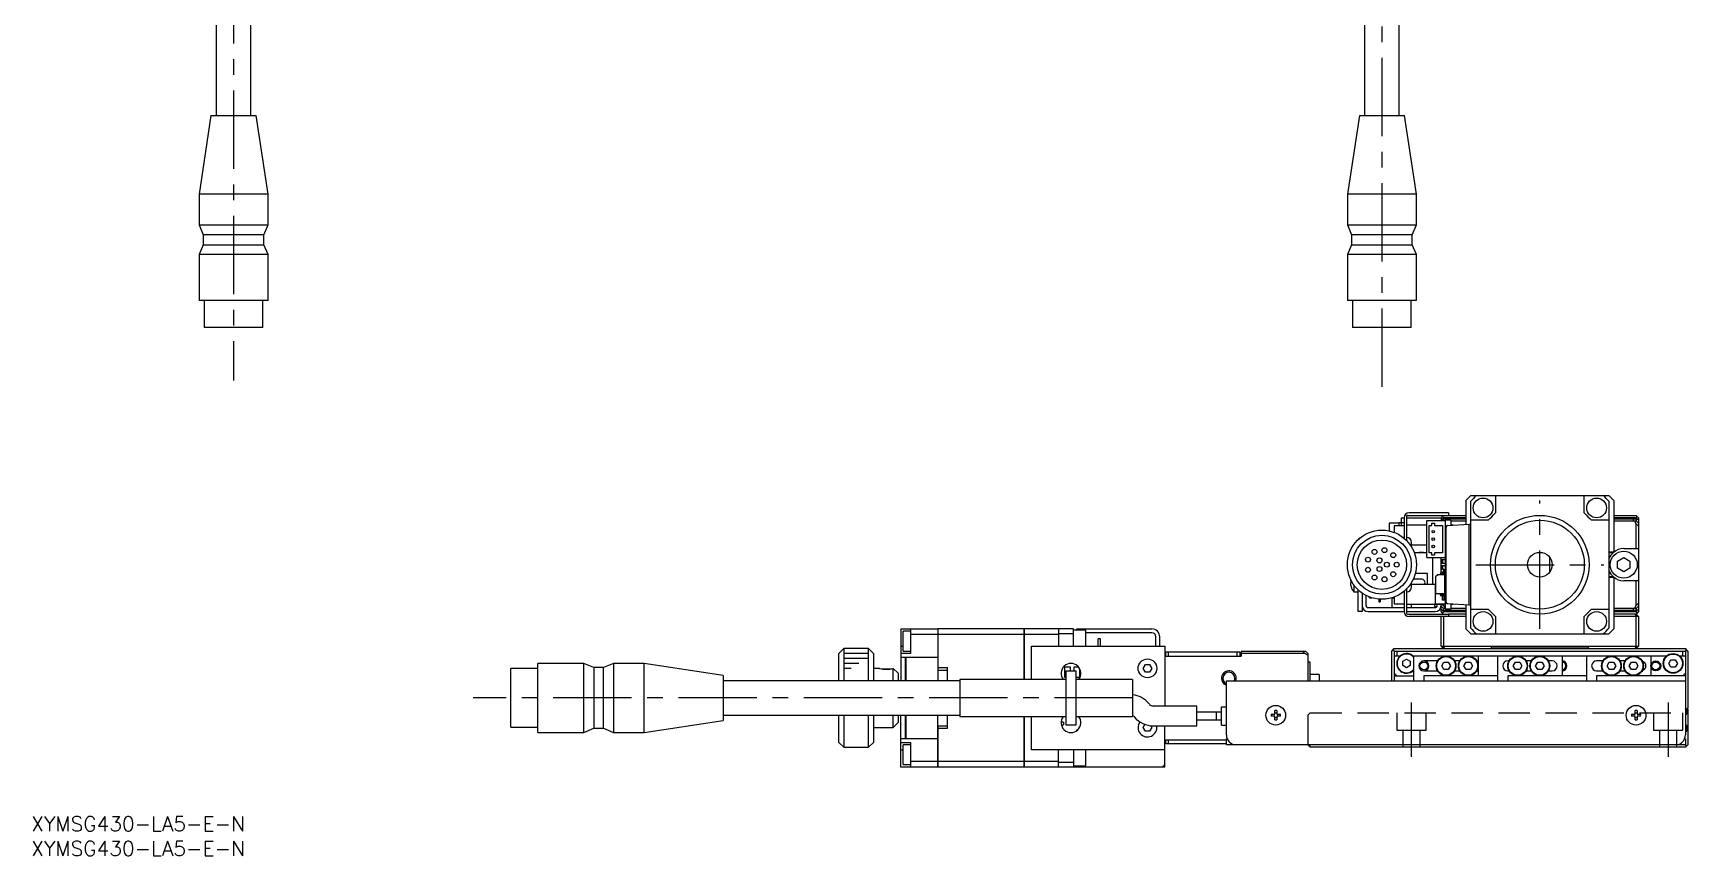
# Model space of a CAD drawing. Extents: x 0 to 716, y -8 to 426.
# Drawn here: x 0.4 to 335.7, y -8 to 158.7 of the extents above; entities that cross this region are included whole.
import ezdxf

# ---------------------------------------------------------------- set-up
doc = ezdxf.new("R2010")
doc.units = 0
doc.header["$LTSCALE"] = 0.5
doc.linetypes.add('CENTER', pattern=[50.8, 31.75, -6.35, 6.35, -6.35])
doc.linetypes.add('DASHED', pattern=[19.05, 12.7, -6.35])
for name, color, linetype in [('MSM_CENTER', 1, 'CENTER'), ('MSM_CONTINUOUS', 7, 'CONTINUOUS'), ('MSM_DASHED', 4, 'DASHED'), ('MSM_NARROW', 5, 'CONTINUOUS'), ('MSM_PART_NUMBER', 7, 'CONTINUOUS')]:
    doc.layers.add(name, color=color, linetype=linetype)
doc.styles.get("Standard").update_dxf_attribs({"font": 'txt.shx', "height": 1, "bigfont": 'bigfont.shx'})

# ---------------------------------------------------------------- blocks, each defined once
blk = doc.blocks.new('*U2')
at = {"layer": 'MSM_PART_NUMBER'}
blk.add_text('XYMSG430-LA5-E-N', height=3, dxfattribs=at).set_placement((0, -3))
blk = doc.blocks.new('*U3')
at = {"layer": 'MSM_PART_NUMBER'}
blk.add_text('XYMSG430-LA5-E-N', height=3, dxfattribs=at).set_placement((0, -8))

msp = doc.modelspace()

# ---------------------------------------------------------------- linework, layer by layer
at = {"layer": 'MSM_CENTER'}
for p, q in [((273.67, 229.9), (273.67, 86.77)), ((41, 223.29), (41, 88.29)), ((305.67, 38), (305.67, 64)), ((292.67, 51), (318.67, 51)), ((223.24, 24), (89.53, 24)), ((279.67, 12.06), (279.67, 23.07)), ((331.67, 23.07), (331.67, 12.06))]:
    msp.add_line(p, q, dxfattribs=at)
at = {"layer": 'MSM_CONTINUOUS'}
for p, q in [((37.5, 190.04), (37.5, 142.04)), ((44.5, 142.04), (44.5, 190.04)), ((270.17, 190.04), (270.17, 142.04)), ((277.17, 142.04), (277.17, 190.04)), ((36.43, 142.04), (34, 126.04)), ((36.43, 142.04), (45.57, 142.04)), ((48, 126.04), (45.57, 142.04)), ((269.1, 142.04), (266.67, 126.04)), ((269.1, 142.04), (278.24, 142.04)), ((280.67, 126.04), (278.24, 142.04)), ((48, 126.04), (34, 126.04)), ((34, 126.04), (34, 119.84)), ((48, 119.84), (48, 126.04)), ((280.67, 126.04), (266.67, 126.04)), ((266.67, 126.04), (266.67, 119.84)), ((280.67, 119.84), (280.67, 126.04)), ((34, 119.84), (48, 119.84)), ((34, 119.84), (34.85, 117.84)), ((47.15, 117.84), (34.85, 117.84)), ((34.85, 117.84), (34.85, 115.84)), ((47.15, 117.84), (48, 119.84)), ((47.15, 115.84), (47.15, 117.84)), ((266.67, 119.84), (280.67, 119.84)), ((266.67, 119.84), (267.52, 117.84)), ((279.82, 117.84), (267.52, 117.84)), ((267.52, 117.84), (267.52, 115.84)), ((279.82, 117.84), (280.67, 119.84)), ((279.82, 115.84), (279.82, 117.84)), ((34.85, 115.84), (34, 113.84)), ((34.85, 115.84), (47.15, 115.84)), ((48, 113.84), (47.15, 115.84)), ((267.52, 115.84), (266.67, 113.84)), ((267.52, 115.84), (279.82, 115.84)), ((280.67, 113.84), (279.82, 115.84)), ((48, 113.84), (34, 113.84)), ((34, 113.84), (34, 104.54)), ((48, 104.54), (48, 113.84)), ((280.67, 113.84), (266.67, 113.84)), ((266.67, 113.84), (266.67, 104.54)), ((280.67, 104.54), (280.67, 113.84)), ((48, 104.54), (34, 104.54)), ((35.05, 104.54), (35.05, 99.04)), ((46.95, 99.04), (46.95, 104.54)), ((280.67, 104.54), (266.67, 104.54)), ((267.72, 104.54), (267.72, 99.04)), ((279.62, 99.04), (279.62, 104.54)), ((46.95, 99.04), (35.05, 99.04)), ((279.62, 99.04), (267.72, 99.04)), ((291.67, 65), (290.67, 64)), ((290.67, 64), (290.67, 59.18)), ((291.67, 65), (319.67, 65)), ((291.67, 38.15), (291.67, 63.85)), ((296.67, 65), (296.67, 61.5)), ((314.67, 61.5), (314.67, 65)), ((320.67, 64), (319.67, 65)), ((319.67, 63.85), (319.67, 38.15)), ((320.67, 64), (320.67, 53.6)), ((277.67, 58.9), (277.67, 60.5)), ((277.67, 60.5), (278.17, 60.5)), ((278.17, 60.5), (278.17, 56.36)), ((278.67, 60.8), (278.67, 55.9)), ((278.67, 60.5), (285.67, 60.5)), ((278.87, 61), (287.17, 61)), ((287.17, 61.5), (279.17, 61.5)), ((285.67, 60.5), (286.17, 61)), ((286.17, 60.5), (285.67, 60)), ((285.67, 60.5), (285.67, 59.93)), ((285.92, 60.75), (286.17, 60.5)), ((290.67, 60.5), (286.17, 60.5)), ((287.17, 61.5), (287.17, 61)), ((287.17, 61), (290.67, 61)), ((320.67, 61), (325.17, 61)), ((325.17, 60.5), (320.67, 60.5)), ((325.17, 61), (325.67, 60.5)), ((325.17, 60.5), (325.42, 60.75)), ((325.67, 60), (325.17, 60.5)), ((325.67, 60.5), (325.67, 41.5)), ((275.17, 59.4), (275.17, 57.84)), ((277.17, 59.4), (275.17, 59.4)), ((276.17, 58.9), (276.17, 57.54)), ((278.17, 58.9), (276.17, 58.9)), ((277.17, 58.9), (277.17, 59.5)), ((278.17, 59.5), (277.17, 59.5)), ((282.77, 59), (278.67, 59)), ((282.77, 52.43), (282.77, 59.93)), ((282.77, 59.93), (286.47, 59.93)), ((283.27, 58.93), (283.82, 58.93)), ((283.27, 53.43), (283.27, 58.93)), ((283.82, 58.93), (283.82, 59.43)), ((283.82, 59.43), (284.32, 59.43)), ((284.32, 59.43), (284.32, 58.93)), ((284.32, 58.93), (285.97, 58.93)), ((285.97, 58.93), (285.97, 53.43)), ((286.17, 59.93), (286.17, 60.3)), ((286.17, 60.3), (290.67, 60.3)), ((287.67, 60), (286.47, 60)), ((286.47, 60), (286.47, 42)), ((286.67, 60.3), (286.67, 60)), ((286.67, 43.38), (286.67, 58.62)), ((286.95, 58.92), (291.37, 59.23)), ((287.67, 60), (287.67, 58.97)), ((287.67, 59.9), (290.67, 59.9)), ((288.1, 59), (287.67, 59)), ((291.37, 59.23), (291.67, 59.25)), ((291.37, 42.77), (291.37, 59.23)), ((295.17, 60), (291.67, 60)), ((319.67, 60), (316.17, 60)), ((320.67, 60.3), (325.17, 60.3)), ((320.67, 59.9), (325.17, 59.9)), ((324.67, 59.9), (324.67, 60.3)), ((325.17, 59.29), (324.86, 59.9)), ((325.17, 60.3), (325.17, 59.9)), ((325.17, 59.9), (325.67, 59.4)), ((325.17, 54.25), (325.17, 59.29)), ((325.67, 58.79), (325.17, 59.29)), ((325.57, 59.5), (325.67, 59.5)), ((278.17, 56.5), (278, 56.5)), ((279.67, 54.61), (279.67, 55.5)), ((279.67, 55), (282.77, 55)), ((322.67, 54.25), (325.67, 54.25)), ((280.21, 53.5), (280.42, 53.5)), ((280.42, 53.5), (280.42, 53.4)), ((282.77, 53.4), (280.42, 53.4)), ((281.22, 53.4), (281.22, 53.5)), ((282.12, 53.5), (281.22, 53.5)), ((281.6, 53.4), (281.6, 53.5)), ((281.75, 53.4), (281.75, 53.5)), ((282.12, 53.4), (282.12, 53.5)), ((282.77, 52.43), (286.47, 52.43)), ((283.82, 53.43), (283.27, 53.43)), ((283.82, 52.93), (283.82, 53.43)), ((284.32, 52.93), (283.82, 52.93)), ((283.92, 52.43), (283.92, 47)), ((285.97, 53.43), (284.32, 53.43)), ((284.32, 53.43), (284.32, 52.93)), ((285.67, 49.41), (285.67, 52.43)), ((286.47, 52), (285.67, 52)), ((286.47, 51.25), (285.67, 51.25)), ((286.47, 50.75), (285.67, 50.75)), ((285.92, 51.25), (285.92, 52)), ((285.92, 50), (285.92, 50.75)), ((286.05, 51.25), (286.05, 52)), ((286.05, 50), (286.05, 50.75)), ((307.67, 49.5), (307.67, 52.5)), ((319.67, 53.6), (320.67, 53.6)), ((319.67, 53.49), (320.58, 53.49)), ((321.42, 51.72), (322.67, 52.44)), ((321.42, 50.28), (321.42, 51.72)), ((322.67, 52.44), (323.92, 51.72)), ((323.92, 51.72), (323.92, 50.28)), ((267.28, 47.7), (267.42, 47.7)), ((267.42, 47.3), (267.28, 47.3)), ((267.42, 47.7), (267.42, 47.3)), ((279.67, 46.5), (279.67, 47.39)), ((284.59, 47), (279.67, 47)), ((281.67, 48.1), (280.04, 48.1)), ((282.92, 49.2), (280.44, 49.2)), ((282.92, 47), (282.92, 49.2)), ((284.59, 45.2), (284.59, 48.58)), ((284.62, 48.65), (284.94, 48.97)), ((285.01, 49), (286.27, 49)), ((285.48, 49.11), (285.48, 49)), ((286.24, 50), (285.67, 50)), ((286.23, 49.5), (285.67, 49.5)), ((285.71, 49.11), (285.71, 49)), ((286.14, 49.44), (285.81, 49.44)), ((285.81, 49.21), (286.14, 49.21)), ((285.92, 49.44), (285.92, 49.5)), ((285.92, 49), (285.92, 49.21)), ((286.05, 49.44), (286.05, 49.5)), ((286.05, 49), (286.05, 49.21)), ((286.24, 49.54), (286.24, 50.05)), ((286.24, 50.05), (286.47, 50.05)), ((286.24, 49.8), (286.47, 49.8)), ((286.24, 49.73), (286.47, 49.73)), ((286.37, 48.9), (286.37, 45.2)), ((286.47, 48.31), (286.37, 48.31)), ((286.47, 47.75), (286.37, 47.75)), ((286.47, 49.5), (286.47, 49.5)), ((320.58, 48.51), (319.67, 48.51)), ((320.67, 48.4), (319.67, 48.4)), ((320.67, 48.4), (320.67, 38)), ((322.67, 49.56), (321.42, 50.28)), ((323.92, 50.28), (322.67, 49.56)), ((325.67, 47.75), (322.67, 47.75)), ((325.17, 42.71), (325.17, 47.75)), ((267.42, 46.57), (267.42, 46.55)), ((267.97, 46.93), (267.97, 45.5)), ((267.97, 45.5), (268.87, 45.5)), ((268.87, 41.5), (268.87, 45.9)), ((269.67, 45.26), (269.67, 41.5)), ((270.47, 42.7), (270.47, 44.77)), ((271.17, 44.3), (271.17, 44.46)), ((271.17, 44.3), (271.64, 44.3)), ((273.05, 44.03), (273.05, 43.5)), ((273.3, 44.01), (273.3, 43.5)), ((275.67, 44.29), (275.67, 42.3)), ((275.7, 44.3), (276.17, 44.3)), ((276.17, 44.46), (276.17, 43.1)), ((278, 45.5), (278.17, 45.5)), ((278.17, 45.64), (278.17, 41.5)), ((278.67, 46.1), (278.67, 41.2)), ((284.47, 46.9), (284.47, 43.1)), ((284.59, 46.9), (284.47, 46.9)), ((286.27, 45.1), (284.69, 45.1)), ((285.48, 45.1), (285.48, 44.99)), ((285.71, 45.1), (285.71, 44.99)), ((285.81, 44.89), (286.14, 44.89)), ((286.14, 44.66), (285.81, 44.66)), ((285.92, 44.89), (285.92, 45.1)), ((285.92, 43.83), (285.92, 44.66)), ((286.47, 43.83), (285.92, 43.83)), ((286.24, 44.56), (286.24, 44.05)), ((286.47, 44.36), (286.24, 44.36)), ((286.47, 44.3), (286.24, 44.3)), ((286.47, 44.05), (286.24, 44.05)), ((286.47, 46.9), (286.37, 46.9)), ((286.47, 46.78), (286.37, 46.78)), ((286.47, 44.78), (286.39, 44.78)), ((269.67, 41.5), (268.87, 41.5)), ((270.87, 42.3), (278.17, 42.3)), ((270.87, 41.5), (278.17, 41.5)), ((273.05, 43.5), (273.3, 43.5)), ((276.17, 43.1), (278.17, 43.1)), ((278.67, 43), (285.67, 43)), ((278.67, 42.3), (284.47, 42.3)), ((278.67, 41.5), (284.47, 41.5)), ((278.87, 41), (287.17, 41)), ((287.17, 40.5), (279.17, 40.5)), ((279.67, 42.3), (279.67, 43)), ((284.37, 42.5), (284.37, 43)), ((284.37, 42.5), (284.82, 42.5)), ((284.47, 43.1), (286.47, 43.1)), ((284.87, 42.7), (284.87, 43)), ((285.67, 41.5), (285.67, 43.1)), ((286.17, 42.1), (285.67, 42.6)), ((285.67, 42.5), (285.77, 42.5)), ((285.67, 42), (286.17, 41.5)), ((286.17, 41), (285.67, 41.5)), ((285.67, 34.5), (285.67, 40.5)), ((285.78, 43.1), (286.17, 42.71)), ((286.17, 41.5), (285.92, 41.25)), ((286.17, 43.1), (286.17, 42.71)), ((286.17, 42.71), (286.47, 42.11)), ((286.17, 41.7), (286.17, 42.1)), ((286.47, 42.1), (286.17, 42.1)), ((290.67, 41.7), (286.17, 41.7)), ((286.17, 41.5), (290.67, 41.5)), ((286.17, 40.5), (286.17, 34.5)), ((287.67, 42), (286.47, 42)), ((286.67, 42), (286.67, 41.7)), ((291.37, 42.77), (286.95, 43.08)), ((287.17, 41), (287.17, 40.5)), ((290.67, 41), (287.17, 41)), ((290.67, 40.5), (287.17, 40.5)), ((287.67, 43.03), (287.67, 42)), ((287.67, 43), (288.1, 43)), ((290.67, 42.1), (287.67, 42.1)), ((290.67, 42.82), (290.67, 38)), ((291.67, 42.75), (291.37, 42.77)), ((291.67, 42), (295.17, 42)), ((296.67, 40.5), (296.67, 37)), ((314.67, 37), (314.67, 40.5)), ((316.17, 42), (319.67, 42)), ((325.17, 42.1), (320.67, 42.1)), ((325.17, 41.7), (320.67, 41.7)), ((320.67, 41.5), (325.17, 41.5)), ((325.17, 41), (320.67, 41)), ((325.67, 40.5), (320.67, 40.5)), ((324.67, 41.7), (324.67, 42.1)), ((324.86, 42.1), (325.17, 42.71)), ((324.96, 41), (325.17, 40.5)), ((325.17, 42.71), (325.67, 43.21)), ((325.67, 42.6), (325.17, 42.1)), ((325.17, 42.1), (325.17, 41.7)), ((325.17, 41.5), (325.67, 42)), ((325.42, 41.25), (325.17, 41.5)), ((325.67, 41.5), (325.17, 41)), ((325.67, 40.5), (325.17, 41)), ((325.17, 34.5), (325.17, 40.5)), ((325.57, 42.5), (325.67, 42.5)), ((325.67, 40.5), (325.67, 34.5)), ((176.17, 38), (176.17, 27.5)), ((176.17, 38), (183.67, 38)), ((176.67, 33.5), (176.67, 37.5)), ((178.17, 37.5), (176.67, 37.5)), ((178.17, 38), (178.17, 33)), ((183.67, 38), (183.67, 27.5)), ((183.67, 37.99), (183.68, 37.99)), ((183.68, 38), (183.68, 29.65)), ((201.17, 38), (183.68, 38)), ((201.17, 27.75), (201.17, 38)), ((201.17, 37.99), (201.18, 37.99)), ((201.18, 38), (201.18, 27.75)), ((211.17, 38), (201.18, 38)), ((208.17, 38), (208.17, 34.5)), ((211.17, 37), (208.17, 37)), ((211.17, 34.5), (211.17, 38)), ((213.67, 37.75), (211.17, 37.75)), ((211.87, 37.75), (211.87, 38)), ((211.87, 38), (227.07, 38)), ((212.37, 38), (212.37, 37.75)), ((213.67, 34.5), (213.67, 37.75)), ((227.07, 37.2), (213.67, 37.2)), ((290.67, 38), (291.67, 37)), ((291.67, 37), (319.67, 37)), ((319.67, 37), (320.67, 38)), ((164.67, 34), (163.67, 33)), ((164.67, 34), (164.67, 27.5)), ((169.67, 34), (164.67, 34)), ((169.67, 27.5), (169.67, 34)), ((170.67, 33), (169.67, 34)), ((176.17, 34.5), (176.67, 34.5)), ((183.67, 36.85), (178.17, 36.85)), ((183.67, 36.84), (183.68, 36.84)), ((201.17, 36.85), (183.68, 36.85)), ((201.17, 36.84), (201.18, 36.84)), ((208.17, 36.85), (201.18, 36.85)), ((202.67, 27.75), (202.67, 34.5)), ((202.67, 34.5), (229.67, 34.5)), ((216.17, 34.5), (216.17, 36)), ((216.67, 36), (216.17, 36)), ((216.67, 34.5), (216.67, 36)), ((227.87, 34.5), (227.87, 36.4)), ((228.67, 34.5), (228.67, 36.4)), ((229.67, 34.5), (229.67, 22.35)), ((275.67, 33.5), (276.17, 34)), ((275.92, 33.75), (276.17, 33.5)), ((276.17, 34), (335.17, 34)), ((285.67, 34.5), (286.17, 34)), ((285.67, 34.5), (325.67, 34.5)), ((286.38, 34), (286.17, 34.5)), ((295.67, 34), (295.97, 34.3)), ((315.37, 34.3), (295.97, 34.3)), ((315.37, 34.3), (315.67, 34)), ((325.17, 34.5), (324.96, 34)), ((325.67, 34.5), (325.17, 34)), ((335.67, 33.5), (335.17, 34)), ((335.17, 33.5), (335.42, 33.75)), ((102.67, 17), (102.67, 31)), ((111.97, 31), (102.67, 31)), ((111.97, 17), (111.97, 31)), ((113.97, 30.15), (111.97, 31)), ((117.97, 31), (115.97, 30.15)), ((117.97, 31), (117.97, 17)), ((124.17, 31), (117.97, 31)), ((124.17, 17), (124.17, 31)), ((140.17, 28.57), (124.17, 31)), ((163.67, 27.5), (163.67, 33)), ((170.67, 33), (170.67, 27.5)), ((178.17, 33), (176.17, 33)), ((176.37, 32.23), (176.17, 32.23)), ((176.37, 32.25), (176.37, 32.23)), ((176.37, 32.25), (177.17, 32.25)), ((176.67, 33.5), (178.17, 33.5)), ((177.17, 27.5), (177.17, 32.25)), ((177.17, 32.24), (177.18, 32.24)), ((177.18, 32.25), (177.18, 27.5)), ((177.18, 32.25), (183.67, 32.25)), ((210.6, 30.22), (209.35, 30.22)), ((209.35, 30.22), (209.35, 28.22)), ((210.6, 29.5), (210.6, 30.22)), ((212.25, 30.22), (211.25, 30.22)), ((211.25, 30.22), (211.25, 29.5)), ((225.3, 30), (225.74, 30.75)), ((225.74, 30.75), (226.6, 30.75)), ((226.6, 30.75), (227.04, 30)), ((244.87, 33.3), (229.67, 33.3)), ((229.67, 32.5), (245.17, 32.5)), ((229.87, 32.5), (229.87, 33.3)), ((230.37, 33.3), (230.37, 32.5)), ((244.37, 32.5), (244.37, 33.3)), ((244.87, 33.3), (244.87, 32.5)), ((245.17, 33.5), (245.17, 32.5)), ((245.17, 33.5), (258.17, 33.5)), ((258.06, 33), (245.17, 33)), ((258.06, 33), (257.56, 33.5)), ((258.67, 32.69), (258.06, 33)), ((258.17, 33.5), (258.67, 33)), ((258.67, 33), (258.67, 27.5)), ((259.17, 31.25), (258.67, 31.25)), ((259.17, 27.5), (259.17, 31.25)), ((275.67, 27.5), (275.67, 33.5)), ((276.17, 33.5), (335.17, 33.5)), ((276.17, 33.5), (276.17, 27.5)), ((277.35, 32.5), (276.17, 32.5)), ((276.67, 33.5), (276.67, 32.5)), ((277.92, 31.43), (278.67, 31.87)), ((277.92, 30.57), (277.92, 31.43)), ((278.67, 30.13), (277.92, 30.57)), ((278.67, 31.87), (279.42, 31.43)), ((279.42, 30.57), (278.67, 30.13)), ((279.42, 31.43), (279.42, 30.57)), ((331.35, 32.5), (279.99, 32.5)), ((280.17, 27.5), (280.17, 32.5)), ((284.94, 31.5), (282.17, 31.5)), ((285.8, 30.5), (286.24, 31.25)), ((286.24, 29.75), (285.8, 30.5)), ((286.24, 31.25), (287.1, 31.25)), ((287.1, 31.25), (287.54, 30.5)), ((287.54, 30.5), (287.1, 29.75)), ((289.44, 31.5), (288.4, 31.5)), ((290.3, 30.5), (290.74, 31.25)), ((290.74, 29.75), (290.3, 30.5)), ((290.74, 31.25), (291.6, 31.25)), ((291.6, 31.25), (292.04, 30.5)), ((292.04, 30.5), (291.6, 29.75)), ((293.17, 32.5), (293.17, 28.5)), ((297.17, 27.5), (297.17, 32.5)), ((299.44, 31.5), (299.17, 31.5)), ((300.3, 30.5), (300.74, 31.25)), ((300.74, 29.75), (300.3, 30.5)), ((300.74, 31.25), (301.6, 31.25)), ((301.6, 31.25), (302.04, 30.5)), ((302.04, 30.5), (301.6, 29.75)), ((303.94, 31.5), (302.9, 31.5)), ((304.8, 30.5), (305.24, 31.25)), ((305.24, 29.75), (304.8, 30.5)), ((305.24, 31.25), (306.1, 31.25)), ((306.1, 31.25), (306.54, 30.5)), ((306.54, 30.5), (306.1, 29.75)), ((308.17, 31.5), (307.4, 31.5)), ((310.17, 32.5), (310.17, 28.5)), ((315.17, 27.5), (315.17, 32.5)), ((318.44, 31.5), (317.17, 31.5)), ((319.3, 30.5), (319.74, 31.25)), ((319.74, 29.75), (319.3, 30.5)), ((319.74, 31.25), (320.6, 31.25)), ((320.6, 31.25), (321.04, 30.5)), ((321.04, 30.5), (320.6, 29.75)), ((322.94, 31.5), (321.9, 31.5)), ((323.8, 30.5), (324.24, 31.25)), ((324.24, 29.75), (323.8, 30.5)), ((324.24, 31.25), (325.1, 31.25)), ((325.1, 31.25), (325.54, 30.5)), ((325.54, 30.5), (325.1, 29.75)), ((328.17, 32.5), (328.17, 28.5)), ((331.8, 31), (332.24, 31.75)), ((332.24, 30.25), (331.8, 31)), ((332.24, 31.75), (333.1, 31.75)), ((333.1, 30.25), (332.24, 30.25)), ((333.1, 31.75), (333.54, 31)), ((333.54, 31), (333.1, 30.25)), ((335.17, 32.5), (333.99, 32.5)), ((334.67, 32.5), (334.67, 33.5)), ((335.17, 33.5), (335.17, 16.5)), ((335.67, 33.5), (335.67, 22)), ((97.17, 18.05), (97.17, 29.95)), ((102.67, 29.95), (97.17, 29.95)), ((113.97, 30.15), (113.97, 17.85)), ((115.97, 30.15), (113.97, 30.15)), ((115.97, 17.85), (115.97, 30.15)), ((140.17, 28.57), (140.17, 19.43)), ((188.17, 27.5), (140.17, 27.5)), ((171.67, 30), (170.67, 30)), ((174.67, 27.5), (174.67, 30)), ((174.67, 30), (175.67, 29)), ((175.67, 29), (175.67, 27.5)), ((183.67, 29.65), (185.67, 29.65)), ((183.68, 30.15), (185.67, 30.15)), ((185.67, 27.5), (185.67, 30.15)), ((188.17, 27.75), (188.17, 20.25)), ((209.67, 27.75), (188.17, 27.75)), ((209.35, 28.22), (209.67, 28.22)), ((209.67, 29.5), (211.67, 29.5)), ((209.67, 18.5), (209.67, 29.5)), ((211.67, 29.5), (211.67, 18.5)), ((211.67, 28.22), (212.5, 28.22)), ((223.17, 27.75), (211.67, 27.75)), ((212.5, 28.22), (212.5, 29.8)), ((223.17, 27.75), (223.17, 20.25)), ((225.74, 29.25), (225.3, 30)), ((226.6, 29.25), (225.74, 29.25)), ((227.04, 30), (226.6, 29.25)), ((242.17, 27.5), (335.17, 27.5)), ((242.17, 16.5), (242.17, 27.5)), ((260.97, 28.75), (259.17, 28.75)), ((260.97, 28.75), (260.97, 27.5)), ((276.67, 28.5), (276.17, 29)), ((276.17, 28.5), (280.17, 28.5)), ((282.17, 29.5), (284.94, 29.5)), ((297.17, 28.5), (282.17, 28.5)), ((282.17, 28.5), (282.17, 27.5)), ((287.1, 29.75), (286.24, 29.75)), ((288.4, 29.5), (289.44, 29.5)), ((291.6, 29.75), (290.74, 29.75)), ((299.17, 29.5), (299.44, 29.5)), ((315.17, 28.5), (299.17, 28.5)), ((299.17, 28.5), (299.17, 27.5)), ((301.6, 29.75), (300.74, 29.75)), ((302.9, 29.5), (303.94, 29.5)), ((306.1, 29.75), (305.24, 29.75)), ((307.4, 29.5), (308.17, 29.5)), ((317.17, 29.5), (318.44, 29.5)), ((335.17, 28.5), (317.17, 28.5)), ((317.17, 28.5), (317.17, 27.5)), ((320.6, 29.75), (319.74, 29.75)), ((321.9, 29.5), (322.94, 29.5)), ((325.1, 29.75), (324.24, 29.75)), ((335.17, 29), (334.67, 28.5)), ((140.17, 20.5), (188.17, 20.5)), ((163.67, 15), (163.67, 20.5)), ((164.67, 20.5), (164.67, 14)), ((169.67, 14), (169.67, 20.5)), ((170.67, 20.5), (170.67, 15)), ((174.67, 18), (174.67, 20.5)), ((175.67, 20.5), (175.67, 19)), ((176.17, 10), (176.17, 20.5)), ((177.17, 15.75), (177.17, 20.5)), ((177.18, 20.5), (177.18, 15.75)), ((183.67, 10), (183.67, 20.5)), ((185.67, 17.85), (185.67, 20.5)), ((188.17, 20.25), (209.67, 20.25)), ((201.17, 10), (201.17, 20.25)), ((201.18, 20.25), (201.18, 10)), ((202.67, 13.5), (202.67, 20.25)), ((209.17, 20.25), (209.17, 20.08)), ((211.67, 20.25), (223.17, 20.25)), ((223.4, 20.29), (223.53, 20.14)), ((226.59, 22.71), (226.46, 22.86)), ((236.17, 22.35), (227.36, 22.35)), ((236.17, 18.35), (236.17, 22.35)), ((241.17, 21.1), (236.17, 21.1)), ((240.17, 19.6), (240.17, 21.1)), ((241.17, 22.2), (242.17, 22.2)), ((241.17, 18.5), (241.17, 22.2)), ((251.24, 20.7), (251.97, 20.7)), ((251.97, 20.3), (251.24, 20.3)), ((251.97, 20.7), (251.97, 21.43)), ((251.97, 19.57), (251.97, 20.3)), ((252.37, 21.43), (252.37, 20.7)), ((252.37, 20.7), (253.1, 20.7)), ((252.37, 20.3), (252.37, 19.57)), ((253.1, 20.3), (252.37, 20.3)), ((324.24, 20.7), (324.97, 20.7)), ((324.97, 20.3), (324.24, 20.3)), ((324.97, 20.7), (324.97, 21.43)), ((324.97, 19.57), (324.97, 20.3)), ((325.37, 21.43), (325.37, 20.7)), ((325.37, 20.7), (326.1, 20.7)), ((325.37, 20.3), (325.37, 19.57)), ((326.1, 20.3), (325.37, 20.3)), ((335.42, 21.75), (335.17, 22)), ((335.67, 22), (335.17, 21.5)), ((335.17, 21.4), (335.27, 21.4)), ((335.67, 21.2), (335.17, 21.2)), ((335.17, 21), (335.67, 21)), ((335.17, 20.5), (335.67, 21)), ((335.57, 21.9), (335.57, 21.7)), ((335.57, 21.8), (335.67, 21.7)), ((335.67, 21.7), (335.67, 14.5)), ((97.17, 18.05), (102.67, 18.05)), ((102.67, 17), (111.97, 17)), ((111.97, 17), (113.97, 17.85)), ((113.97, 17.85), (115.97, 17.85)), ((115.97, 17.85), (117.97, 17)), ((117.97, 17), (124.17, 17)), ((124.17, 17), (140.17, 19.43)), ((170.67, 18), (174.67, 18)), ((175.67, 19), (174.67, 18)), ((183.67, 18.35), (185.67, 18.35)), ((183.68, 18.35), (183.68, 10)), ((183.68, 17.85), (185.67, 17.85)), ((209.17, 19.08), (208.67, 19.08)), ((208.72, 18.58), (209.17, 18.58)), ((208.98, 20.08), (209.17, 20.08)), ((209.17, 19.08), (209.17, 18.58)), ((211.67, 18.5), (209.67, 18.5)), ((225.3, 18), (225.67, 18.64)), ((225.74, 17.25), (225.3, 18)), ((226.6, 17.25), (225.74, 17.25)), ((227.04, 18), (226.6, 17.25)), ((226.82, 18.38), (227.04, 18)), ((227.36, 18.35), (236.17, 18.35)), ((229.67, 10), (229.67, 18.35)), ((236.17, 19.6), (241.17, 19.6)), ((241.17, 18.5), (242.17, 18.5)), ((335.17, 18.5), (335.47, 18.5)), ((335.17, 17.3), (335.47, 17.3)), ((335.47, 17.3), (335.47, 18.5)), ((163.67, 15), (164.67, 14)), ((164.67, 14), (169.67, 14)), ((169.67, 14), (170.67, 15)), ((176.17, 15.77), (176.37, 15.77)), ((176.17, 15), (178.17, 15)), ((176.17, 13.5), (176.67, 13.5)), ((176.37, 15.77), (176.37, 15.75)), ((177.17, 15.75), (176.37, 15.75)), ((176.67, 10.5), (176.67, 14.5)), ((178.17, 14.5), (176.67, 14.5)), ((177.17, 15.76), (177.18, 15.76)), ((183.67, 15.75), (177.18, 15.75)), ((178.17, 15), (178.17, 10)), ((229.67, 13.5), (202.67, 13.5)), ((208.17, 10), (208.17, 13.5)), ((211.17, 13.5), (211.17, 10)), ((213.67, 10.25), (213.67, 13.5)), ((229.67, 15.5), (242.17, 15.5)), ((229.87, 14.7), (229.87, 15.5)), ((242.17, 14.7), (229.87, 14.7)), ((230.37, 15.5), (230.37, 14.7)), ((242.17, 14.5), (242.17, 15.7)), ((335.17, 14.5), (242.17, 14.5)), ((259.17, 14), (258.67, 14.5)), ((259.17, 14.5), (258.92, 14.25)), ((335.17, 14), (259.17, 14)), ((335.17, 15.7), (335.17, 14.5)), ((335.42, 14.25), (335.17, 14.5)), ((335.17, 14), (335.67, 14.5)), ((176.67, 10.5), (178.17, 10.5)), ((183.67, 11.15), (178.17, 11.15)), ((183.67, 11.16), (183.68, 11.16)), ((201.17, 11.15), (183.68, 11.15)), ((201.17, 11.16), (201.18, 11.16)), ((208.17, 11.15), (201.18, 11.15)), ((208.17, 11), (211.17, 11)), ((211.17, 10.25), (213.67, 10.25)), ((229.67, 10.5), (229.17, 10)), ((183.67, 10), (176.17, 10)), ((183.67, 10.01), (183.68, 10.01)), ((201.17, 10), (183.68, 10)), ((201.17, 10.01), (201.18, 10.01)), ((229.67, 10), (201.18, 10))]:
    msp.add_line(p, q, dxfattribs=at)
for centre, radius in [((294.17, 62.5), 2), ((317.17, 62.5), 2), ((305.67, 51), 10), ((273.67, 51), 7), ((284.07, 57.68), 0.25), ((305.67, 51), 9), ((273.67, 51), 5.95), ((273.67, 51), 5), ((272.17, 53.6), 0.5), ((274.19, 53.95), 0.5), ((284.07, 56.18), 0.25), ((284.07, 54.68), 0.25), ((322.67, 51), 2.75), ((270.85, 52.03), 0.5), ((270.85, 49.97), 0.5), ((273.17, 51.87), 0.5), ((273.17, 50.13), 0.5), ((274.67, 51), 0.5), ((275.97, 52.93), 0.5), ((276.67, 51), 0.5), ((305.67, 51), 2.5), ((272.17, 48.4), 0.5), ((274.19, 48.05), 0.5), ((275.97, 49.07), 0.5), ((294.17, 39.5), 2), ((317.17, 39.5), 2), ((226.17, 30), 1.9), ((282.17, 30.5), 0.783), ((286.67, 30.5), 2), ((286.67, 30.5), 1.9), ((291.17, 30.5), 2), ((291.17, 30.5), 1.9), ((301.17, 30.5), 2), ((301.17, 30.5), 1.9), ((305.67, 30.5), 2), ((305.67, 30.5), 1.9), ((320.17, 30.5), 2), ((320.17, 30.5), 1.9), ((324.67, 30.5), 2), ((324.67, 30.5), 1.9), ((329.17, 30.5), 0.783), ((332.67, 31), 2), ((332.67, 31), 1.9), ((252.17, 20.5), 2), ((325.17, 20.5), 2)]:
    msp.add_circle(centre, radius, dxfattribs=at)
for centre, radius, start, end in [((305.67, 51), 19, 132.5369, 137.4631), ((305.67, 51), 19, 42.5369, 47.4631), ((279.17, 60.5), 1, 90, 180), ((278.87, 60.8), 0.2, 90, 180), ((282.51, 74.16), 19, 311.7998, 318.2002), ((328.83, 74.16), 19, 221.7998, 228.2002), ((286.97, 58.62), 0.3, 94, 180), ((269.67, 55.5), 1, 118.9988, 144.2683), ((278.67, 55.5), 1, 0, 90), ((322.67, 51), 3.25, 90, 130.0046), ((322.67, 51), 3.25, 130.0056, 157.3864), ((270.47, 47.5), 3.19, 170.1406, 176.4096), ((270.47, 47.5), 3.19, 183.5903, 196.9053), ((281.67, 47.35), 0.75, 332.1818, 90), ((284.69, 48.58), 0.1, 135, 180), ((285.01, 48.9), 0.1, 90, 135), ((285.81, 49.11), 0.33, 90, 180), ((285.81, 49.11), 0.1, 90, 180), ((286.14, 49.54), 0.1, 270, 0), ((286.14, 49.54), 0.33, 270, 0), ((286.27, 48.9), 0.1, 0, 90), ((322.67, 51), 3.25, 202.6057, 229.9942), ((322.67, 51), 3.25, 229.9955, 270), ((270.47, 47.5), 3.2, 197.27, 218.6822), ((269.67, 46.5), 1, 215.7317, 241.0012), ((278.67, 46.5), 1, 270, 0), ((284.69, 45.2), 0.1, 180, 270), ((285.81, 44.99), 0.33, 180, 270), ((285.81, 44.99), 0.1, 180, 270), ((286.14, 44.56), 0.33, 0, 90), ((286.14, 44.56), 0.1, 0, 90), ((286.27, 45.2), 0.1, 270, 0), ((270.87, 42.7), 1.2, 180, 270), ((270.87, 42.7), 0.4, 180, 270), ((279.17, 41.5), 1, 180, 270), ((278.87, 41.2), 0.2, 180, 270), ((284.47, 42.7), 1.2, 270, 0), ((284.47, 42.7), 0.4, 270, 0), ((286.97, 43.38), 0.3, 180, 266), ((282.51, 27.84), 19, 41.7998, 48.2002), ((328.83, 27.84), 19, 131.7998, 138.2002), ((227.07, 36.4), 1.6, 0, 90), ((227.07, 36.4), 0.8, 0, 90), ((305.67, 51), 19, 222.5369, 227.4631), ((305.67, 51), 19, 312.5369, 317.4631), ((210.67, 29), 2, 321.3178, 218.6822), ((278.67, 31), 2, 41.4096, 318.5904), ((278.67, 31), 1.9, 37.8636, 322.1364), ((282.17, 30.5), 1, 90, 270), ((299.17, 30.5), 1, 90, 270), ((308.17, 30.5), 1, 270, 90), ((310.17, 30.5), 0.783, 270, 90), ((317.17, 30.5), 1, 90, 270), ((326.17, 30.5), 1, 284.4775, 75.5225), ((173.17, 35.87), 6, 257.9758, 282.0242), ((242.67, 28), 1.23, 336.0042, 246.0042), ((222.63, 19.65), 5, 40, 83.7859), ((210.67, 19), 2, 141.3178, 38.6822), ((222.63, 19.65), 1, 40, 57.233), ((227.36, 23.35), 5, 220, 270), ((227.36, 23.35), 1, 220, 270), ((252.17, 20.5), 0.95, 167.8468, 192.1532), ((252.17, 20.5), 0.435, 152.6335, 207.3665), ((252.17, 20.5), 0.95, 77.8468, 102.1532), ((252.17, 20.5), 0.435, 62.6335, 117.3665), ((252.17, 20.5), 0.435, 332.6335, 27.3665), ((252.17, 20.5), 0.95, 347.8468, 12.1532), ((325.17, 20.5), 0.95, 167.8468, 192.1532), ((325.17, 20.5), 0.435, 152.6335, 207.3665), ((325.17, 20.5), 0.95, 77.8468, 102.1532), ((325.17, 20.5), 0.435, 62.6335, 117.3665), ((325.17, 20.5), 0.435, 332.6335, 27.3665), ((325.17, 20.5), 0.95, 347.8468, 12.1532), ((335.27, 21.7), 0.3, 270, 0), ((211.97, 17.33), 0.2, 75.0734, 180.8074), ((226.17, 18), 1.9, 143.006, 10.6151), ((252.17, 20.5), 0.435, 242.6335, 297.3665), ((252.17, 20.5), 0.95, 257.8468, 282.1532), ((325.17, 20.5), 0.435, 242.6335, 297.3665), ((325.17, 20.5), 0.95, 257.8468, 282.1532), ((244.17, 16.5), 2, 180, 270), ((333.17, 16.5), 2, 270, 0)]:
    msp.add_arc(centre, radius, start, end, dxfattribs=at)
at = {"layer": 'MSM_DASHED'}
for p, q in [((258.67, 20.5), (259.17, 21)), ((258.67, 20.5), (258.67, 14.5)), ((259.17, 21), (335.17, 21)), ((276.67, 21), (276.67, 17.5)), ((282.67, 17.5), (282.67, 21)), ((328.67, 21), (328.67, 17.5)), ((334.67, 17.5), (334.67, 21)), ((276.67, 17.5), (282.67, 17.5)), ((277.92, 17.5), (277.92, 14)), ((281.42, 14), (281.42, 17.5)), ((328.67, 17.5), (334.67, 17.5)), ((329.92, 17.5), (329.92, 14)), ((333.42, 14), (333.42, 17.5))]:
    msp.add_line(p, q, dxfattribs=at)
at = {"layer": 'MSM_NARROW'}
for p, q in [((169.67, 33), (164.67, 33)), ((169.67, 32), (164.67, 32)), ((167.67, 31), (164.67, 31)), ((166.17, 30), (164.67, 30)), ((171.91, 29.94), (171.67, 30))]:
    msp.add_line(p, q, dxfattribs=at)
msp.add_circle((329.17, 30.5), 1, dxfattribs=at)
for centre, radius, start, end in [((282.17, 30.5), 1, 270, 90), ((310.17, 30.5), 1, 270, 90), ((173.17, 35.79), 5.98, 257.7903, 284.4982), ((242.67, 28), 1.5, 340.5288, 250.5288)]:
    msp.add_arc(centre, radius, start, end, dxfattribs=at)

# ---------------------------------------------------------------- block references
at = {"layer": 'MSM_CONTINUOUS'}
for name in ['*U2', '*U3']:
    msp.add_blockref(name, (0, 0), dxfattribs=at)

doc.saveas('drawing.dxf')
